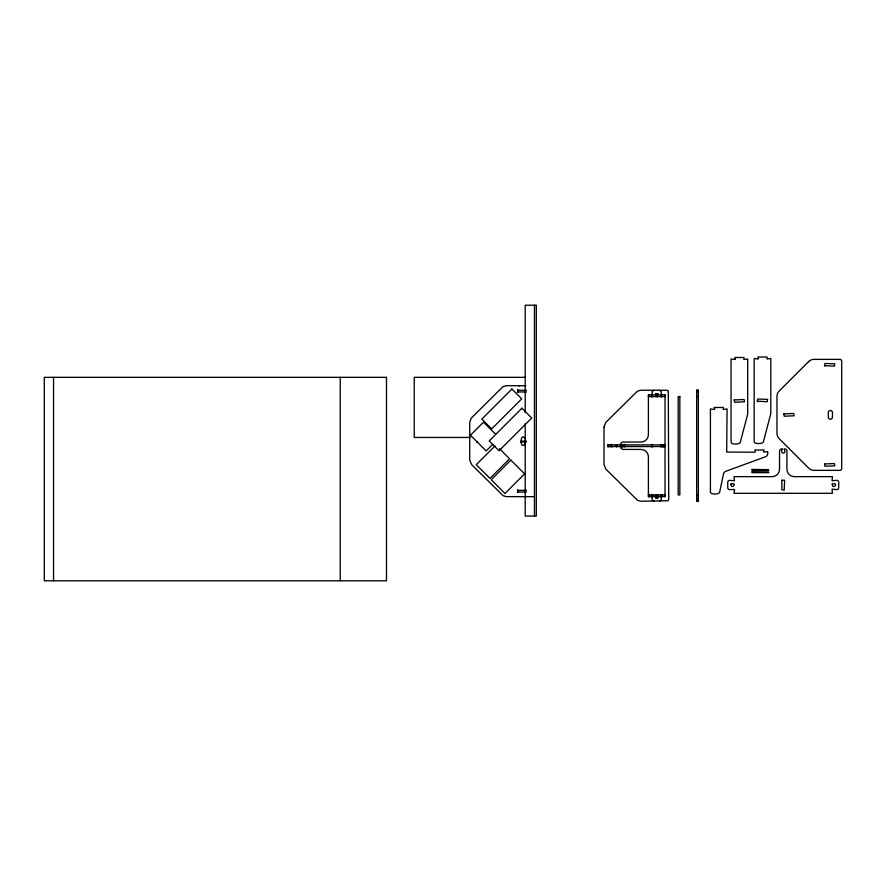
<?xml version="1.0" encoding="UTF-8"?>
<svg xmlns="http://www.w3.org/2000/svg" width="886" height="886" viewBox="0 0 886 886"><rect width="100%" height="100%" fill="white"/><g stroke="black" fill="none" stroke-linecap="round" stroke-linejoin="round"><path stroke-width="1.33" d="M655.884 395.61C654.344 392.62 660.037 394.192 655.884 394.325M525.21 443.465C519.761 451.926 519.838 430.375 525.21 438.836M477.665 442.059L476.679 442.324L477.111 441.427M518.365 391.955L517.468 392.387L517.812 391.39M518.365 492.018L517.369 492.35L517.812 491.464M611.949 446.644L611.118 447.053L611.118 446.09M620.089 444.905C621.529 442.601 621.762 448.748 620.1 446.644M623.788 444.905L624.486 444.362L624.829 445.182M652.65 396.54L652.085 397.094L651.531 396.54M652.639 446.644L651.808 447.053L651.808 446.09M656.991 393.949L657.944 393.55L657.622 394.491M651.531 494.931L652.572 494.654L652.639 496.603C653.99 494.632 650.158 494.864 651.609 496.603M660.779 394.868L661.731 394.48L661.333 395.422M660.779 396.54L661.333 397.094L661.897 396.54M656.426 497.6L655.441 497.866L655.884 496.968M660.779 444.905L661.554 444.395L661.776 445.237M660.779 494.931L661.82 494.654L661.477 497.135L660.79 495.008L661.897 494.931L661.731 496.603M657.622 495.861C658.752 493.956 653.303 494.576 655.884 497.699L657.545 497.699L657.523 494.931M656.327 396.507L655.441 396.507M657.988 396.507L657.102 396.507L657.146 394.868M652.528 496.935L651.609 496.88L652.085 496.049M492.682 444.384L486.148 450.919L470.455 435.225L483.534 422.146L495.529 434.151M494.931 445.99L476.247 464.685L489.98 478.418L509.594 458.793L499.527 448.726M518.886 385.831L519.661 385.665M653.934 390.25L652.162 391.579L652.085 395.976M659.483 501.221L661.266 499.892L661.41 494.931M525.21 377.336L414.227 377.336L414.227 437.451L470.4 437.451M525.852 385.775L506.449 385.665L502.938 386.695L471.197 418.225L469.724 422.389L469.735 460.177L471.695 464.685L503.159 495.739L506.449 496.636L534.457 496.636M698.334 501.21L698.334 390.261L696.662 390.25L696.662 501.21L698.334 501.055M526.505 390.283L517.812 390.283L517.812 391.955L526.505 391.955M696.662 390.361L698.334 390.283M698.334 390.538L696.662 390.615L698.334 390.792M696.662 390.992L698.334 390.881M696.662 391.091L698.334 391.091M696.662 391.213L698.334 391.324M696.662 391.446L698.334 391.446M696.662 391.579L698.334 391.701M696.662 391.834L698.334 391.834M696.662 392.099L698.334 391.966M657.545 393.905L655.884 393.772M655.884 394.126L657.545 394.126M655.884 394.403L657.545 394.403M696.662 395.976L698.334 395.987M696.662 396.142L698.334 396.02M696.662 396.319L698.334 396.252M648.386 396.54L665.032 396.54L664.832 394.868M696.662 396.54L698.334 396.54M696.662 396.673L698.334 396.607M696.662 396.873L698.334 396.873M696.662 397.05L698.334 397.072M521.046 441.15L526.284 441.15M520.447 441.981L526.505 441.981M665.032 444.905L607.696 444.905L607.718 446.566L665.032 446.566M526.505 490.346L517.812 490.346L517.812 492.018L526.505 492.018M696.662 494.864L698.334 494.864L696.662 495.075M648.386 494.931L665.032 494.931L664.943 496.603M696.662 495.208L698.334 495.152M698.334 495.329L696.662 495.484L698.334 495.495M655.884 497.068L657.545 497.135M657.545 497.312L655.884 497.201L657.545 497.345M655.884 497.622L657.545 497.567M696.662 499.372L698.334 499.505M696.662 499.638L698.334 499.638M696.662 499.77L698.334 499.892M696.662 500.025L698.334 500.025M698.334 500.147L696.662 500.258L698.334 500.38M696.662 500.59L698.334 500.479M696.662 500.679L698.334 500.767M696.662 500.856L698.334 500.933M696.662 501.221L698.334 501.221M659.483 390.25L661.266 391.579L661.333 395.976M653.934 501.221L652.162 499.892L652.162 494.931M655.884 394.503L655.485 393.55L656.437 393.949M652.018 395.422L651.609 394.591L652.528 394.536M517.734 390.837L517.468 389.84L518.365 390.283M661.333 496.049L661.897 496.603M657.545 496.968L657.944 497.921L656.991 497.6M517.734 490.899L517.468 489.914L518.365 490.346M661.62 446.09L661.62 447.053L660.79 446.644M624.619 446.09L624.685 447.009L623.799 446.644M651.609 445.182L651.941 444.362L652.65 444.905M610.919 445.182L611.251 444.362L611.949 444.905M664.921 444.905L664.81 446.566M664.666 394.868L664.755 396.54M664.733 444.905L664.655 446.566M664.755 494.931L664.666 496.603M664.566 444.905L664.478 446.566M664.367 444.905L664.256 446.566M664.146 444.905L664.146 446.566M663.88 444.905L664.013 446.566M663.747 444.905L663.747 446.566M663.592 444.905L663.592 446.566M663.448 444.905L663.448 446.566M663.282 444.905L663.282 446.566M662.961 444.905L663.127 446.566M662.783 444.905L662.783 446.566M662.617 444.905L662.617 446.566M661.62 494.931L661.62 496.603M661.122 494.931L661.122 496.603M660.945 494.931L661.056 496.603M657.545 393.772L657.456 396.54M657.412 394.868L657.29 396.54M657.412 494.931L657.29 496.603M657.146 494.931L657.224 496.603M656.98 394.868L656.891 396.54M656.98 494.931L656.891 496.603M656.714 394.868L656.803 396.54M656.803 494.931L656.714 496.603M652.428 494.931L652.306 496.603M651.941 494.931L652.018 496.603M651.697 494.931L651.753 496.603M649.128 394.868L649.228 396.54M649.128 494.931L649.228 496.603M649.039 394.868L648.951 396.54M648.951 494.931L649.039 496.603M648.785 394.868L648.862 396.54M648.862 494.931L648.785 496.603M648.574 394.868L648.707 396.54M648.63 494.931L648.574 496.603M623.068 444.905L623.068 446.566M622.725 444.905L622.891 446.566M622.559 444.905L622.559 446.566M622.393 444.905L622.393 446.566M622.238 444.905L622.238 446.566M622.094 444.905L622.094 446.566M621.95 444.905L621.806 446.566M621.673 444.905L621.673 446.566M621.429 444.905L621.551 446.566M621.319 444.905L621.319 446.566M621.031 444.905L620.876 446.566M620.765 444.905L620.82 446.566M620.643 444.905L621.042 443.078L622.681 442.059L640.988 442.036C644.942 442.136 648.486 438.592 648.386 434.638L648.386 394.868L665.032 394.868L665.032 496.603L648.386 496.603L648.386 456.833C648.486 452.879 644.942 449.335 640.988 449.435L622.681 449.412L621.042 448.394L620.643 446.566M616.833 444.905L616.811 446.566M616.734 444.905L616.778 446.566M616.468 444.905L616.612 446.566M616.302 444.905L616.39 446.566M616.113 444.905L616.213 446.566M616.025 444.905L616.025 446.566M608.527 444.905L608.527 446.566M608.35 444.905L608.438 446.566M608.173 444.905L608.261 446.566M608.006 444.905L608.084 446.566M607.94 444.905L607.785 446.566M534.457 305.205L534.457 516.062M525.21 412.632L525.21 305.205L536.307 305.205L536.307 516.062L525.21 516.062L525.21 423.641M340.246 377.336L340.246 580.795M53.548 377.336L53.548 580.795M604.008 426.974L604.008 464.497L605.803 469.082L637.676 500.446L640.988 501.221L668.099 500.767L668.742 499.372L668.288 390.881L666.892 390.25L640.988 390.25L637.444 391.147L605.98 422.201L604.008 426.974M714.681 408.933L714.127 409.498L710.428 408.933L710.428 492.45C711.081 494.72 718.579 494.443 719.565 492.616L723.452 474.032A3.699 3.699 0 0 1 725.8 471.308L765.338 456.799A3.699 3.699 0 0 0 767.763 453.333L767.763 451.661L763.677 452.059L764.064 449.999L754.817 449.999L755.37 451.661L754.817 452.225L726.686 452.059L727.074 408.933L723.231 409.476L723.375 407.471L714.127 407.471L714.681 408.933M735.302 358.974L734.749 359.528L731.05 358.974L731.05 442.479C731.714 444.761 739.09 444.429 740.175 442.69L747.33 415.567A11.097 11.097 0 0 0 747.695 412.743L747.695 358.974L743.852 359.506L743.996 357.501L734.749 357.501L735.302 358.974M734.195 399.963L734.671 402.244L744.539 401.768L744.14 399.497L734.195 399.963M730.884 484.066C731.249 490.722 738.326 481.685 730.884 484.066M733.475 489.526L729.588 489.593A1.85 1.85 0 0 1 727.738 487.743L727.738 482.194A1.85 1.85 0 0 1 729.588 480.345L734.361 480.788L734.029 476.646L772.127 476.646A7.398 7.398 0 0 0 779.525 469.248L779.525 451.251A2.348 2.348 0 0 1 781.873 448.903L782.393 448.903C779.038 454.452 787.388 454.584 784.055 448.903L784.586 448.903A2.348 2.348 0 0 1 786.923 451.251L786.923 469.248A7.398 7.398 0 0 0 794.321 476.646L832.43 476.646L832.087 480.788L836.871 480.345A1.85 1.85 0 0 1 838.721 482.194L838.721 487.743A1.85 1.85 0 0 1 836.871 489.593L832.032 489.205L832.43 493.292L734.029 493.292L734.572 489.526L733.486 489.449M758.416 358.476L757.862 359.029L754.163 358.476L754.163 441.992C754.828 444.263 762.204 443.93 763.289 442.203L770.443 415.08A11.097 11.097 0 0 0 770.809 412.245L770.809 358.476L766.966 359.007L767.11 357.003L757.862 357.003L758.416 358.476M757.308 401.125L757.862 401.757L758.416 401.203L767.187 401.757L767.641 399.398L757.718 398.999L757.308 401.125M783.811 413.961L784.287 416.243L794.155 415.767L793.679 413.474L783.822 413.884M781.84 480.278L781.862 489.736L784.199 490.135L784.608 480.278L781.862 480.201M824.501 365.586L825.054 366.217L825.608 365.663L834.368 366.217L834.833 363.858L824.977 363.448L824.501 365.586M824.501 463.987L824.977 466.28L834.856 465.803L834.368 463.511L824.501 463.987M832.242 484.066C832.342 490.611 839.873 481.918 832.242 484.066M752.081 469.491L752.081 470.388L768.727 470.388L768.45 469.646L752.114 469.425M752.081 471.784L752.081 472.681L768.727 472.681L768.527 471.939L752.081 471.784M511.931 389.02L481.84 419.111L491.652 428.913L521.732 398.833L511.92 389.032M521.932 408.213L489.238 440.907L499.051 450.719L531.744 418.026L521.932 408.213M510.857 460.133L491.232 479.758L504.965 493.491L524.59 473.866L510.857 460.133M808.719 361.543L779.126 391.136A7.398 7.398 0 0 0 776.967 396.363L776.967 433.354A7.398 7.398 0 0 0 779.126 438.592L808.719 468.185A7.398 7.398 0 0 0 813.957 470.355L839.85 470.355A1.85 1.85 0 0 0 841.7 468.506L841.7 361.222A1.85 1.85 0 0 0 839.85 359.373L813.957 359.373A7.398 7.398 0 0 0 808.719 361.543M386.484 377.336L44.3 377.336L44.3 580.795L386.484 580.795L386.484 377.336M679.839 396.54L678.167 396.54L678.167 494.931L679.839 494.931L679.839 396.54M832.452 417.173L832.452 412.555A2.082 2.082 0 0 0 830.37 410.473A2.082 2.082 0 0 0 828.288 412.555L828.288 417.173A2.082 2.082 0 0 0 830.37 419.255A2.082 2.082 0 0 0 832.452 417.173"/></g></svg>
